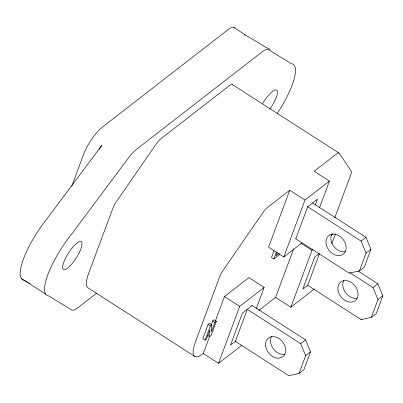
<?xml version="1.0" encoding="UTF-8"?>
<svg xmlns="http://www.w3.org/2000/svg" width="403" height="403" viewBox="0 0 403 403"><rect width="100%" height="100%" fill="white"/><g stroke="black" fill="none" stroke-linecap="round" stroke-linejoin="round"><path stroke-width="0.6" d="M207.777 335.487L209.605 336.666L209.993 329.74L206.532 339.049L205.067 340.187L202.78 338.716L208.074 324.48L209.54 323.342L211.827 324.813L211.439 331.74L214.9 322.425L216.366 321.292L214.079 319.821L212.613 320.959L211.313 324.45M71.794 186.161L83.628 154.339A23.591 6.554 -57.3 0 1 102.458 127.071L228.017 29.676A23.591 6.554 -57.3 0 1 234.717 28.19M205.067 340.187L210.361 325.951L211.827 324.813M241.986 345.124L218.537 363.315L203.283 353.517L209.615 336.49M215.293 321.226L224.466 296.568L248.893 277.622L264.146 287.42L256.283 308.557M216.366 321.292L211.071 335.528L209.605 336.666M218.537 363.315L239.714 306.366L264.146 287.42M334.712 217.917L350.701 174.917A9.435 2.625 -57.3 0 0 351.144 170.993L339.25 153.301A9.435 2.625 -57.3 0 0 336.57 153.896L314.164 171.275L329.417 181.073L304.99 200.019L289.737 190.221L268.559 247.17L283.813 256.968L301.887 242.949M274.035 250.726L271.491 257.557L273.783 259.028L279.103 254.898L279.501 253.83M273.783 259.028L276.322 252.192M277.289 252.399L276.04 255.754L278.936 253.512M283.813 256.968L304.99 200.019M295.772 238.828L307.685 206.794L317.458 199.213L315.292 205.041M258.812 310.446L275.592 297.429L293.711 248.701M319.594 207.49L329.417 181.073M275.592 297.429L290.845 307.227L312.023 250.283L313 249.522M319.116 253.643L314.718 257.054L302.804 289.087L307.69 285.299L319.388 253.845M331.865 243.659L335.578 233.68M305.66 355.663L300.678 343.643L247.296 309.353L235.382 341.386L288.765 375.677L299.041 373.455L305.66 355.663L310.542 351.869L305.565 339.855L251.548 305.152M310.542 351.869L303.927 369.667L299.041 373.455M295.666 238.757L349.154 273.118L359.431 270.902L366.045 253.104L370.931 249.316L365.954 237.296L312.572 203.006M370.931 249.316L364.312 267.108L359.431 270.902M307.69 285.299L361.073 319.589L371.344 317.368L377.964 299.575L382.85 295.782L377.873 283.767L358.277 271.179M382.85 295.782L376.231 313.579L371.344 317.368M96.599 293.228L77.739 307.857A23.591 6.554 -57.3 0 1 71.674 309.947L48.647 295.883A47.181 13.113 -57.3 0 1 71.578 234.234L127.973 158.56A23.591 6.554 -57.3 0 1 136.778 149.115L262.333 51.72A23.591 6.554 -57.3 0 1 268.403 49.629L291.424 63.699A47.181 13.113 -57.3 0 1 277.037 113.742M289.737 190.221L267.335 207.6A9.435 2.625 -57.3 0 0 263.104 212.366L223.071 270.332A9.435 2.625 -57.3 0 0 219.771 276.478L195.45 341.865A33.026 9.178 -57.3 0 0 203.283 353.517M331.075 235.503L333.029 233.987M252.182 305.56L242.41 313.141L230.501 345.175L235.871 341.003M307.252 206.517L361.068 241.085L365.954 237.296M290.845 307.227L314.295 289.037M300.678 343.643L305.565 339.855M349.728 272.619L372.987 287.556L377.873 283.767M361.073 319.589L362.05 318.833M234.083 27.585L244.631 34.557L267.023 48.022A47.181 13.113 -57.3 0 1 269.98 49.755M27.444 282.13L24.245 280.206A47.181 13.113 -57.3 0 1 47.171 218.557L101.798 145.352A23.591 6.554 -57.3 0 0 99.113 149.488M28.512 282.77L30.109 283.732M232.234 84.474L338.999 153.059M300.976 243.185L312.023 250.283M224.466 296.568L239.714 306.366M212.613 320.959L214.9 322.425M208.074 324.48L210.361 325.951M194.79 356.443L88.025 287.858A33.026 9.178 -57.3 0 1 88.685 273.284L113.006 207.893A9.435 2.625 -57.3 0 1 116.306 201.752L156.339 143.78A9.435 2.625 -57.3 0 1 160.57 139.015L229.806 85.31A9.435 2.625 -57.3 0 1 232.486 84.716M21.288 278.473L45.695 294.15M361.068 241.085L366.045 253.104M372.987 287.556L377.964 299.575M284.946 354.247A11.793 8.911 52.2 0 1 273.36 348.897A11.793 8.911 52.2 0 1 271.526 336.389M345.331 251.689A11.793 8.911 52.2 0 1 333.749 246.339A11.793 8.911 52.2 0 1 331.911 233.836M357.249 298.16A11.793 8.911 52.2 0 1 345.663 292.81A11.793 8.911 52.2 0 1 343.83 280.302M262.66 103.511A16.513 4.589 -57.3 0 1 276.77 90.171A16.513 4.589 -57.3 0 1 269.814 109.107M244.631 34.557A23.591 6.554 -57.3 0 1 245.029 35.489M265.748 346.56A11.793 8.911 52.2 0 0 282.261 357.164A11.793 8.911 52.2 0 0 278.967 338.515A11.793 8.911 52.2 0 0 265.748 346.56M326.138 244.001A11.793 8.911 52.2 0 0 342.646 254.61A11.793 8.911 52.2 0 0 339.356 235.957A11.793 8.911 52.2 0 0 326.138 244.001M338.057 290.472A11.793 8.911 52.2 0 0 354.564 301.076A11.793 8.911 52.2 0 0 351.275 282.427A11.793 8.911 52.2 0 0 338.057 290.472M70.067 265.899A16.513 4.589 -57.3 0 0 81.648 242.087A16.513 4.589 -57.3 0 0 65.266 258.766A16.513 4.589 -57.3 0 0 70.067 265.899"/></g></svg>
